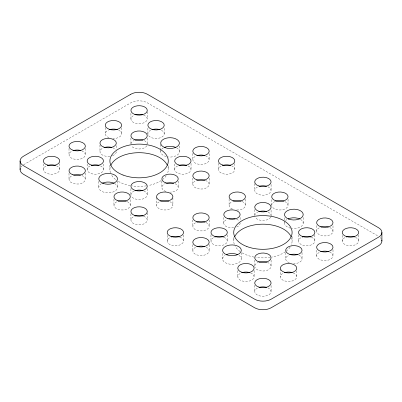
<?xml version="1.0" encoding="UTF-8"?>
<svg xmlns="http://www.w3.org/2000/svg" width="402" height="402" viewBox="0 0 402 402"><rect width="100%" height="100%" fill="white"/><g stroke="black" fill="none" stroke-linecap="round" stroke-linejoin="round"><path stroke-width="0.3" stroke-dasharray="2.01 1.51" d="M23.517 164.78L130.831 102.822A11.673 6.739 0 0 1 147.343 102.822L378.483 236.265M358.639 235.034L358.639 241.16M342.298 235.391L342.298 240.909M332.992 225.823L332.992 231.336M332.997 249.753L332.997 255.883M316.655 225.622L316.655 231.14M316.65 250.28L316.65 255.798M314.861 234.904L314.861 241.034M303.203 217.527L303.203 223.04M302.038 252.632L302.038 259.054M298.52 234.904L298.52 241.034M296.726 270.797L296.726 276.928M292.098 236.677L292.098 240.964M288.048 199.261L288.048 205.387M285.701 252.632L285.701 259.054M284.531 217.768L284.531 220.221M284.531 220.834L284.531 223.281M280.39 268.958L280.39 276.928M271.707 199.673L271.707 205.191M271.079 184.483L271.079 190.608M271.084 210.246L271.084 215.758M271.084 260.179L271.084 266.31M271.079 285.586L271.079 291.711M254.742 183.613L254.742 190.357M254.742 209.633L254.742 215.758M254.742 260.179L254.742 266.31A8.171 4.718 0 0 1 258.109 262.491M254.742 285.33L254.742 291.455M254.114 270.581L254.114 276.707M245.441 199.206L245.441 205.332M241.29 252.657L241.29 258.782M240.125 217.497L240.125 221.175M237.773 270.722L237.773 276.852M234.813 163.544L234.813 169.674M233.728 237.426L233.728 241.105M229.095 199.121L229.095 205.246M227.306 234.904L227.306 241.034M223.788 217.497L223.788 223.311M222.618 253.511L222.618 259.029M218.477 163.292L218.477 169.418M210.96 234.904L210.96 241.034M209.171 153.72L209.171 159.85M209.171 178.267L209.171 184.392M209.166 219.954L209.166 226.376M209.171 244.632L209.171 250.758M192.829 153.524L192.829 159.649M192.829 178.181L192.829 184.307M192.834 219.954L192.834 226.376M192.829 244.773L192.829 250.903M191.04 163.418L191.04 169.543M183.523 235.034L183.523 241.16M179.382 146.037L179.382 151.549M178.212 181.141L178.212 187.563M174.694 164.031L174.694 169.543M172.9 198.085L172.9 205.437M168.272 165.8L168.272 169.478M167.187 235.391L167.187 240.909M164.222 128.384L164.222 133.901M161.875 181.141L161.875 187.563M160.71 144.439L160.71 148.73M160.71 149.343L160.71 151.795M156.564 197.472L156.564 205.437M147.886 128.188L147.886 133.7M147.258 111.766L147.258 119.123M147.258 138.142L147.258 144.268A8.171 4.718 0 0 0 147.243 143.971M147.258 188.694L147.258 194.819M147.258 212.869L147.258 220.221M130.921 113.354L130.921 118.866M130.916 138.142L130.916 143.655M130.916 188.694L130.916 194.819M130.921 213.839L130.921 219.969M130.293 199.704L130.293 205.216M121.615 127.715L121.615 133.841M117.469 181.166L117.469 187.297M116.299 145.695L116.299 149.368M113.952 199.231L113.952 205.362M109.902 165.322L109.902 169.614M105.274 127.63L105.274 133.76M103.48 164.031L103.48 169.543M99.962 145.082L99.962 151.82M98.797 181.413L98.797 187.538M87.139 164.031L87.139 169.543M85.345 148.464L85.345 154.886M85.35 173.141L85.35 179.267M69.008 148.464L69.008 154.886M69.003 173.282L69.003 179.413M59.702 163.544L59.702 169.674M43.361 163.9L43.361 169.418M168.026 167.368A29.185 16.849 0 0 1 167.78 172.634M166.267 175.684A29.185 16.849 0 0 1 162.77 179.392M161.257 180.503A29.185 16.849 0 0 1 148.217 185.548M146.459 185.85A29.185 16.849 0 0 1 131.946 185.885M130.183 185.593A29.185 16.849 0 0 1 117.892 181.131M115.545 179.503A29.185 16.849 0 0 1 111.369 174.815M110.444 172.77A29.185 16.849 0 0 1 110.399 166.453M175.051 183.689A8.171 4.718 0 0 1 177.815 188.875A8.171 4.718 0 0 1 170.302 192.131M165.885 191.478A8.171 4.718 0 0 1 165.453 183.513M188.076 165.91A8.171 4.718 0 0 1 188.824 172.775A8.171 4.718 0 0 1 176.91 172.775A8.171 4.718 0 0 1 177.659 165.91M146.861 145.73A8.171 4.718 0 0 1 139.087 148.986A8.171 4.718 0 0 1 131.318 145.73M130.982 143.68A8.171 4.718 0 0 1 134.283 140.454M144.298 140.635A8.171 4.718 0 0 1 147.197 143.68M116.299 151.82A8.171 4.718 0 0 1 112.726 155.574M112.294 155.735A8.171 4.718 0 0 1 111.841 155.875M109.917 156.277A8.171 4.718 0 0 1 100.631 153.549A8.171 4.718 0 0 1 103.54 147.77M112.726 147.77A8.171 4.718 0 0 1 115.63 149.8M100.52 165.91A8.171 4.718 0 0 1 101.269 172.775A8.171 4.718 0 0 1 89.355 172.775A8.171 4.718 0 0 1 90.103 165.91M143.891 191.005A8.171 4.718 0 0 1 143.68 198.724A8.171 4.718 0 0 1 131.173 195.995M130.931 195.116A8.171 4.718 0 0 1 134.283 191.005M176.704 147.896A9.341 5.392 0 0 1 178.327 154.162A9.341 5.392 0 0 1 168.503 156.991M166.257 156.604A9.341 5.392 0 0 1 160.835 150.78M161.76 149.182A9.341 5.392 0 0 1 163.498 147.825M114.369 183.402A9.341 5.392 0 0 1 114.952 191.101A9.341 5.392 0 0 1 101.611 191.277A9.341 5.392 0 0 1 101.585 183.568M231.622 165.805A8.171 4.718 0 0 1 232.683 172.724A8.171 4.718 0 0 1 220.653 172.754A8.171 4.718 0 0 1 221.608 165.83M143.65 115.083A8.171 4.718 0 0 1 145.243 122.097A8.171 4.718 0 0 1 132.982 122.133A8.171 4.718 0 0 1 134.464 115.103M56.511 165.805A8.171 4.718 0 0 1 57.571 172.724A8.171 4.718 0 0 1 45.542 172.754A8.171 4.718 0 0 1 46.496 165.83M143.65 216.181A8.171 4.718 0 0 1 145.353 223.125A8.171 4.718 0 0 1 133.218 223.376A8.171 4.718 0 0 1 134.052 216.382M205.522 155.82A8.171 4.718 0 0 1 207.186 162.835A8.171 4.718 0 0 1 194.925 162.905A8.171 4.718 0 0 1 196.337 155.875M161.393 130.228A8.171 4.718 0 0 1 160.504 137.755A8.171 4.718 0 0 1 148.232 135.162M147.996 134.585A8.171 4.718 0 0 1 150.981 130.102M127.233 201.608A8.171 4.718 0 0 1 128.047 208.537A8.171 4.718 0 0 1 116.017 208.427A8.171 4.718 0 0 1 117.218 201.513M81.877 175.483A8.171 4.718 0 0 1 83.219 182.518A8.171 4.718 0 0 1 70.958 182.402A8.171 4.718 0 0 1 72.692 175.398M205.442 180.392A8.171 4.718 0 0 1 207.357 187.317A8.171 4.718 0 0 1 195.231 187.694A8.171 4.718 0 0 1 195.849 180.689M118.711 130.193A8.171 4.718 0 0 1 121.012 135.575A8.171 4.718 0 0 1 112.856 138.504M109.002 137.76A8.171 4.718 0 0 1 108.701 129.957M169.739 201.563A8.171 4.718 0 0 1 170.749 208.482A8.171 4.718 0 0 1 158.72 208.482A8.171 4.718 0 0 1 159.725 201.563M81.772 150.835A8.171 4.718 0 0 1 83.42 157.785A8.171 4.718 0 0 1 71.28 158.006A8.171 4.718 0 0 1 72.169 151.011M267.29 262.325A8.171 4.718 0 0 1 267.074 270.37A8.171 4.718 0 0 1 254.757 266.606M298.877 255.18A8.171 4.718 0 0 1 301.555 260.506A8.171 4.718 0 0 1 293.611 263.622M289.274 262.807A8.171 4.718 0 0 1 288.857 255.18M291.556 237.808A29.185 16.849 0 0 1 291.209 245.16M290.093 247.175A29.185 16.849 0 0 1 286.591 250.883M285.475 251.722A29.185 16.849 0 0 1 272.043 257.039M270.285 257.335A29.185 16.849 0 0 1 255.767 257.37M254.004 257.079A29.185 16.849 0 0 1 241.718 252.617M240.115 251.551A29.185 16.849 0 0 1 235.19 246.305M234.265 244.26A29.185 16.849 0 0 1 234.22 237.944M311.495 237.215A8.171 4.718 0 0 1 312.761 244.19A8.171 4.718 0 0 1 300.616 244.19A8.171 4.718 0 0 1 301.887 237.215M270.682 217.216A8.171 4.718 0 0 1 262.913 220.477A8.171 4.718 0 0 1 255.139 217.216M254.757 215.462A8.171 4.718 0 0 1 257.702 212.125M268.119 212.125A8.171 4.718 0 0 1 271.069 215.462M240.125 223.015A8.171 4.718 0 0 1 236.115 227.22M233.738 227.768A8.171 4.718 0 0 1 224.562 225.17A8.171 4.718 0 0 1 226.949 219.432M236.547 219.261A8.171 4.718 0 0 1 239.235 221.02M223.939 237.215A8.171 4.718 0 0 1 225.321 244.114A8.171 4.718 0 0 1 213.296 244.336A8.171 4.718 0 0 1 213.924 237.396M300.53 219.381A9.341 5.392 0 0 1 302.153 225.653A9.341 5.392 0 0 1 292.324 228.482M290.626 228.22A9.341 5.392 0 0 1 284.656 222.271M285.586 220.673A9.341 5.392 0 0 1 286.917 219.562M239.014 255.376A9.341 5.392 0 0 1 238.361 262.833A9.341 5.392 0 0 1 225.432 262.762A9.341 5.392 0 0 1 225.004 255.305M355.448 237.291A8.171 4.718 0 0 1 356.393 244.285A8.171 4.718 0 0 1 344.253 244.094A8.171 4.718 0 0 1 345.846 237.145M267.893 186.744A8.171 4.718 0 0 1 268.837 193.734A8.171 4.718 0 0 1 256.692 193.543A8.171 4.718 0 0 1 258.29 186.593M179.92 237.12A8.171 4.718 0 0 1 181.508 244.14A8.171 4.718 0 0 1 169.252 244.17A8.171 4.718 0 0 1 170.729 237.145M267.893 287.842A8.171 4.718 0 0 1 268.953 294.761A8.171 4.718 0 0 1 256.923 294.792A8.171 4.718 0 0 1 257.873 287.867M329.766 227.482A8.171 4.718 0 0 1 330.896 234.396A8.171 4.718 0 0 1 318.866 234.466A8.171 4.718 0 0 1 319.751 227.542M284.822 201.533A8.171 4.718 0 0 1 284.108 209.326A8.171 4.718 0 0 1 271.822 206.075M271.712 205.487A8.171 4.718 0 0 1 274.802 201.593M250.647 272.918A8.171 4.718 0 0 1 252.099 279.882A8.171 4.718 0 0 1 239.959 279.988A8.171 4.718 0 0 1 241.044 273.003M206.11 247.15A8.171 4.718 0 0 1 206.924 254.079A8.171 4.718 0 0 1 194.895 253.969A8.171 4.718 0 0 1 196.096 247.054M329.685 252.049A8.171 4.718 0 0 1 330.846 259.029A8.171 4.718 0 0 1 318.701 258.963A8.171 4.718 0 0 1 320.082 251.999M242.13 201.497A8.171 4.718 0 0 1 244.929 206.929A8.171 4.718 0 0 1 236.683 209.995M232.406 209.08A8.171 4.718 0 0 1 232.522 201.447M293.148 272.878A8.171 4.718 0 0 1 294.686 279.898A8.171 4.718 0 0 1 282.425 279.898A8.171 4.718 0 0 1 283.963 272.878M206.01 222.502A8.171 4.718 0 0 1 207.015 229.421A8.171 4.718 0 0 1 194.985 229.421A8.171 4.718 0 0 1 195.99 222.502M380.181 237.512A11.673 6.739 0 0 1 381.327 238.949M20.989 166.966A11.673 6.739 0 0 1 21.819 166.021"/><path stroke-width="0.6" d="M381.9 232.456L381.9 241.034M20.1 160.966L20.1 169.543M110.791 165.423A29.185 16.849 0 0 1 138.971 152.695A29.185 16.849 0 0 1 167.327 165.287M166.333 183.212A8.171 4.718 0 0 1 173.754 183.212M178.93 165.413A8.171 4.718 0 0 1 186.804 165.413M135.152 140.137A8.171 4.718 0 0 1 143.027 140.137M104.425 147.469A8.171 4.718 0 0 1 111.841 147.469M91.375 165.413A8.171 4.718 0 0 1 99.249 165.413M135.152 190.684A8.171 4.718 0 0 1 143.027 190.684M164.388 147.383A9.341 5.392 0 0 1 175.835 147.444M102.475 183.126A9.341 5.392 0 0 1 113.922 183.186M222.452 165.493A8.171 4.718 0 0 1 230.773 165.473M135.343 114.801A8.171 4.718 0 0 1 142.765 114.781M47.341 165.493A8.171 4.718 0 0 1 55.662 165.473M134.896 216.045A8.171 4.718 0 0 1 143.218 216.025M197.216 155.569A8.171 4.718 0 0 1 204.633 155.524M152.268 129.62A8.171 4.718 0 0 1 160.142 129.715M118.077 201.191A8.171 4.718 0 0 1 126.394 201.266M73.586 175.101A8.171 4.718 0 0 1 80.541 175.041M196.684 180.342A8.171 4.718 0 0 1 205 180.237M109.57 129.645A8.171 4.718 0 0 1 117.444 129.685M160.574 201.226A8.171 4.718 0 0 1 168.89 201.226M73.465 150.534A8.171 4.718 0 0 1 80.887 150.534M290.159 254.702A8.171 4.718 0 0 1 297.575 254.702M234.612 236.909A29.185 16.849 0 0 1 262.792 224.185A29.185 16.849 0 0 1 291.148 236.778M258.973 262.174A8.171 4.718 0 0 1 266.848 262.174M302.309 237.049A8.171 4.718 0 0 1 311.068 237.049M258.973 211.623A8.171 4.718 0 0 1 266.848 211.623M228.713 218.834A8.171 4.718 0 0 1 235.2 218.834M214.753 237.049A8.171 4.718 0 0 1 223.512 237.049M288.209 218.874A9.341 5.392 0 0 1 299.656 218.929M226.296 254.617A9.341 5.392 0 0 1 237.748 254.677M346.278 236.984A8.171 4.718 0 0 1 354.599 236.964M259.169 186.292A8.171 4.718 0 0 1 266.591 186.272M171.162 236.984A8.171 4.718 0 0 1 179.483 236.964M259.169 287.39A8.171 4.718 0 0 1 266.591 287.37M321.037 227.055A8.171 4.718 0 0 1 328.459 227.014M275.646 201.251A8.171 4.718 0 0 1 283.963 201.206M241.898 272.677A8.171 4.718 0 0 1 249.773 272.611M197.407 246.592A8.171 4.718 0 0 1 204.829 246.662M320.952 251.687A8.171 4.718 0 0 1 328.826 251.727M233.396 201.136A8.171 4.718 0 0 1 241.27 201.176M284.395 272.717A8.171 4.718 0 0 1 292.269 272.576M196.839 222.165A8.171 4.718 0 0 1 205.161 222.165M381.754 239.979A11.673 6.739 0 0 1 378.483 245.798L271.169 307.756A11.673 6.739 0 0 1 254.657 307.756L23.517 174.312A11.673 6.739 0 0 1 20.246 168.488M130.831 94.244L23.517 156.202A11.673 6.739 0 0 0 23.517 165.735L254.657 299.178A11.673 6.739 0 0 0 271.169 299.178L378.483 237.22A11.673 6.739 0 0 0 378.483 227.688L147.343 94.244A11.673 6.739 0 0 0 130.831 94.244M123.037 175.041A29.185 16.849 0 0 0 168.222 161.956A29.185 16.849 0 0 0 126.007 145.906A29.185 16.849 0 0 0 123.037 175.041M165.74 182.85A8.171 4.718 0 0 0 178.212 178.985A8.171 4.718 0 0 0 166.182 174.679A8.171 4.718 0 0 0 165.74 182.85M178.342 164.895A8.171 4.718 0 0 0 191.02 161.262A8.171 4.718 0 0 0 179.232 156.74A8.171 4.718 0 0 0 178.342 164.895M134.564 139.62A8.171 4.718 0 0 0 147.243 135.987A8.171 4.718 0 0 0 135.454 131.464A8.171 4.718 0 0 0 134.564 139.62M103.827 147.102A8.171 4.718 0 0 0 116.299 143.243A8.171 4.718 0 0 0 104.269 138.936A8.171 4.718 0 0 0 103.827 147.102M91.224 165.051A8.171 4.718 0 0 0 103.48 160.966A8.171 4.718 0 0 0 91.224 156.88A8.171 4.718 0 0 0 91.224 165.051M135.002 190.327A8.171 4.718 0 0 0 147.258 186.242A8.171 4.718 0 0 0 135.002 182.156A8.171 4.718 0 0 0 135.002 190.327M165.051 147.65A9.341 5.392 0 0 0 179.377 143.313A9.341 5.392 0 0 0 165.704 138.318A9.341 5.392 0 0 0 165.051 147.65M103.138 183.397A9.341 5.392 0 0 0 117.464 179.056A9.341 5.392 0 0 0 103.791 174.066A9.341 5.392 0 0 0 103.138 183.397M222.371 164.986A8.171 4.718 0 0 0 234.813 161.091A8.171 4.718 0 0 0 222.753 156.82A8.171 4.718 0 0 0 222.371 164.986M134.811 114.434A8.171 4.718 0 0 0 147.258 110.545A8.171 4.718 0 0 0 135.193 106.269A8.171 4.718 0 0 0 134.811 114.434M47.255 164.986A8.171 4.718 0 0 0 59.702 161.091A8.171 4.718 0 0 0 47.637 156.82A8.171 4.718 0 0 0 47.255 164.986M134.811 215.537A8.171 4.718 0 0 0 147.258 211.643A8.171 4.718 0 0 0 135.193 207.367A8.171 4.718 0 0 0 134.811 215.537M196.764 155.207A8.171 4.718 0 0 0 209.171 151.273A8.171 4.718 0 0 0 197.065 147.037A8.171 4.718 0 0 0 196.764 155.207M151.82 129.258A8.171 4.718 0 0 0 164.222 125.323A8.171 4.718 0 0 0 152.117 121.087A8.171 4.718 0 0 0 151.82 129.258M117.706 200.678A8.171 4.718 0 0 0 130.283 196.935A8.171 4.718 0 0 0 118.379 192.518A8.171 4.718 0 0 0 117.706 200.678M72.757 174.729A8.171 4.718 0 0 0 85.34 170.986A8.171 4.718 0 0 0 73.43 166.569A8.171 4.718 0 0 0 72.757 174.729M196.849 179.835A8.171 4.718 0 0 0 209.171 175.815A8.171 4.718 0 0 0 196.98 171.664A8.171 4.718 0 0 0 196.849 179.835M109.294 129.288A8.171 4.718 0 0 0 121.615 125.263A8.171 4.718 0 0 0 109.419 121.113A8.171 4.718 0 0 0 109.294 129.288M160.428 200.719A8.171 4.718 0 0 0 172.9 196.859A8.171 4.718 0 0 0 160.87 192.553A8.171 4.718 0 0 0 160.428 200.719M72.868 150.172A8.171 4.718 0 0 0 85.345 146.308A8.171 4.718 0 0 0 73.315 142.001A8.171 4.718 0 0 0 72.868 150.172M258.828 261.818A8.171 4.718 0 0 0 271.084 257.732A8.171 4.718 0 0 0 258.828 253.642A8.171 4.718 0 0 0 258.828 261.818M258.637 185.925A8.171 4.718 0 0 0 271.079 182.031A8.171 4.718 0 0 0 259.019 177.754A8.171 4.718 0 0 0 258.637 185.925M215.05 236.542A8.171 4.718 0 0 0 227.306 232.456A8.171 4.718 0 0 0 215.05 228.371A8.171 4.718 0 0 0 215.05 236.542M275.641 200.744A8.171 4.718 0 0 0 288.048 196.809A8.171 4.718 0 0 0 275.943 192.578A8.171 4.718 0 0 0 275.641 200.744M241.527 272.169A8.171 4.718 0 0 0 254.109 268.425A8.171 4.718 0 0 0 242.2 264.008A8.171 4.718 0 0 0 241.527 272.169M258.637 287.028A8.171 4.718 0 0 0 271.079 283.134A8.171 4.718 0 0 0 259.019 278.857A8.171 4.718 0 0 0 258.637 287.028M320.59 226.693A8.171 4.718 0 0 0 332.992 222.758A8.171 4.718 0 0 0 320.886 218.527A8.171 4.718 0 0 0 320.59 226.693M171.081 236.476A8.171 4.718 0 0 0 183.523 232.582A8.171 4.718 0 0 0 171.463 228.306A8.171 4.718 0 0 0 171.081 236.476M346.192 236.476A8.171 4.718 0 0 0 358.639 232.582A8.171 4.718 0 0 0 346.574 228.306A8.171 4.718 0 0 0 346.192 236.476M226.964 254.883A9.341 5.392 0 0 0 241.285 250.546A9.341 5.392 0 0 0 227.617 245.552A9.341 5.392 0 0 0 226.964 254.883M288.877 219.14A9.341 5.392 0 0 0 303.198 214.799A9.341 5.392 0 0 0 289.525 209.809A9.341 5.392 0 0 0 288.877 219.14M196.694 221.658A8.171 4.718 0 0 0 209.166 217.799A8.171 4.718 0 0 0 197.141 213.492A8.171 4.718 0 0 0 196.694 221.658M246.858 246.526A29.185 16.849 0 0 0 292.048 233.446A29.185 16.849 0 0 0 249.828 217.392A29.185 16.849 0 0 0 246.858 246.526M289.561 254.335A8.171 4.718 0 0 0 302.038 250.476A8.171 4.718 0 0 0 290.008 246.17A8.171 4.718 0 0 0 289.561 254.335M302.606 236.542A8.171 4.718 0 0 0 314.861 232.456A8.171 4.718 0 0 0 302.606 228.371A8.171 4.718 0 0 0 302.606 236.542M258.828 211.266A8.171 4.718 0 0 0 271.084 207.181A8.171 4.718 0 0 0 258.828 203.095A8.171 4.718 0 0 0 258.828 211.266M227.648 218.593A8.171 4.718 0 0 0 240.125 214.733A8.171 4.718 0 0 0 228.095 210.427A8.171 4.718 0 0 0 227.648 218.593M196.583 246.22A8.171 4.718 0 0 0 209.161 242.476A8.171 4.718 0 0 0 197.256 238.054A8.171 4.718 0 0 0 196.583 246.22M320.675 251.325A8.171 4.718 0 0 0 332.997 247.305A8.171 4.718 0 0 0 320.801 243.155A8.171 4.718 0 0 0 320.675 251.325M233.12 200.774A8.171 4.718 0 0 0 245.441 196.754A8.171 4.718 0 0 0 233.245 192.603A8.171 4.718 0 0 0 233.12 200.774M284.249 272.209A8.171 4.718 0 0 0 296.726 268.35A8.171 4.718 0 0 0 284.696 264.044A8.171 4.718 0 0 0 284.249 272.209"/></g></svg>
